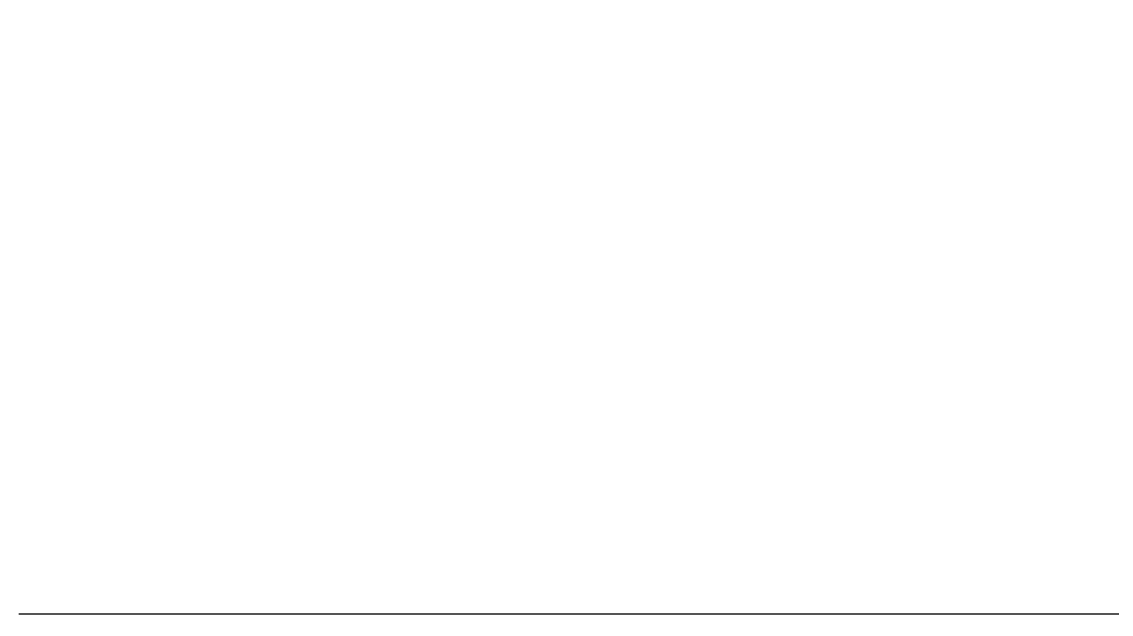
# Model space of a CAD drawing. Header units: millimetres. Extents: x 0 to 6510, y 0 to 297.
# Drawn here: x 5670.6 to 5899.1, y 0 to 124.1 of the extents above; entities that cross this region are included whole.
import ezdxf

# ---------------------------------------------------------------- set-up
doc = ezdxf.new("R2010")
doc.units = ezdxf.units.MM
doc.linetypes.add('K5LT_THIN', pattern=[0])

# ---------------------------------------------------------------- blocks, each defined once
blk = doc.blocks.new('U1442')
at = {"color": 7, "linetype": 'K5LT_THIN', "lineweight": 18}
blk.add_line((6090, 0), (5670, 0), dxfattribs=at)

msp = doc.modelspace()

# ---------------------------------------------------------------- block references
msp.add_blockref('U1442', (0, 0))

doc.saveas('drawing.dxf')
